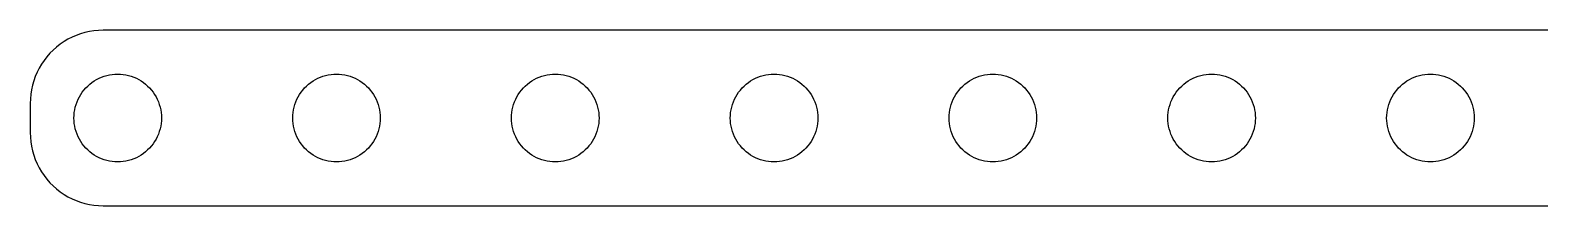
# Model space of a CAD drawing. Header units: metres. Extents: x -104 to 104, y -6 to 6.
# Drawn here: x -103.5 to 0, y -6 to 6 of the extents above; entities that cross this region are included whole.
import ezdxf

# ---------------------------------------------------------------- set-up
doc = ezdxf.new("R2010")
doc.units = ezdxf.units.M

msp = doc.modelspace()

# ---------------------------------------------------------------- linework, layer by layer
for p, q in [((-101.179, 5.22163), (-101.439, 5.04509)), ((-100.909, 5.38153), (-101.179, 5.22163)), ((-100.629, 5.52414), (-100.909, 5.38153)), ((-100.341, 5.64888), (-100.629, 5.52414)), ((-100.045, 5.75528), (-100.341, 5.64888)), ((-99.7435, 5.84291), (-100.045, 5.75528)), ((-99.4369, 5.91144), (-99.7435, 5.84291)), ((-99.1267, 5.96057), (-99.4369, 5.91144)), ((-98.8139, 5.99013), (-99.1267, 5.96057)), ((-98.5, 6), (-98.8139, 5.99013)), ((98.5, 6), (-98.5, 6)), ((-102.353, 4.18712), (-102.545, 3.93892)), ((-102.145, 4.42273), (-102.353, 4.18712)), ((-101.923, 4.64484), (-102.145, 4.42273)), ((-101.687, 4.85257), (-101.923, 4.64484)), ((-101.439, 5.04509), (-101.687, 4.85257)), ((-103.024, 3.12889), (-103.149, 2.84062)), ((-102.882, 3.40877), (-103.024, 3.12889)), ((-102.722, 3.67914), (-102.882, 3.40877)), ((-102.545, 3.93892), (-102.722, 3.67914)), ((-103.343, 2.24345), (-103.411, 1.9369)), ((-103.255, 2.54509), (-103.343, 2.24345)), ((-103.149, 2.84062), (-103.255, 2.54509)), ((-99.6869, 2.05363), (-99.5536, 2.1869)), ((-99.5536, 2.1869), (-99.4123, 2.31154)), ((-99.4123, 2.31154), (-99.2634, 2.42705)), ((-99.2634, 2.42705), (-99.1075, 2.53297)), ((-99.1075, 2.53297), (-98.9453, 2.62891)), ((-98.9453, 2.62891), (-98.7773, 2.71448)), ((-98.7773, 2.71448), (-98.6044, 2.78932)), ((-98.6044, 2.78932), (-98.427, 2.85316)), ((-98.427, 2.85316), (-98.2461, 2.90575)), ((-98.2461, 2.90575), (-98.0621, 2.94685)), ((-98.0621, 2.94685), (-97.876, 2.97633)), ((-97.876, 2.97633), (-97.6884, 2.99408)), ((-97.6884, 2.99408), (-97.5, 3)), ((-97.5, 3), (-97.3116, 2.99408)), ((-97.3116, 2.99408), (-97.124, 2.97633)), ((-97.124, 2.97633), (-96.9379, 2.94685)), ((-96.9379, 2.94685), (-96.7539, 2.90575)), ((-96.7539, 2.90575), (-96.573, 2.85316)), ((-96.573, 2.85316), (-96.3956, 2.78932)), ((-96.3956, 2.78932), (-96.2227, 2.71448)), ((-96.2227, 2.71448), (-96.0547, 2.62891)), ((-96.0547, 2.62891), (-95.8925, 2.53297)), ((-95.8925, 2.53297), (-95.7366, 2.42705)), ((-95.7366, 2.42705), (-95.5877, 2.31154)), ((-95.5877, 2.31154), (-95.4464, 2.1869)), ((-95.4464, 2.1869), (-95.3131, 2.05363)), ((-84.6869, 2.05363), (-84.5536, 2.1869)), ((-84.5536, 2.1869), (-84.4123, 2.31154)), ((-84.4123, 2.31154), (-84.2634, 2.42705)), ((-84.2634, 2.42705), (-84.1075, 2.53297)), ((-84.1075, 2.53297), (-83.9453, 2.62891)), ((-83.9453, 2.62891), (-83.7773, 2.71448)), ((-83.7773, 2.71448), (-83.6044, 2.78932)), ((-83.6044, 2.78932), (-83.427, 2.85316)), ((-83.427, 2.85316), (-83.2461, 2.90575)), ((-83.2461, 2.90575), (-83.0621, 2.94685)), ((-83.0621, 2.94685), (-82.876, 2.97633)), ((-82.876, 2.97633), (-82.6884, 2.99408)), ((-82.6884, 2.99408), (-82.5, 3)), ((-82.5, 3), (-82.3116, 2.99408)), ((-82.3116, 2.99408), (-82.124, 2.97633)), ((-82.124, 2.97633), (-81.9379, 2.94685)), ((-81.9379, 2.94685), (-81.7539, 2.90575)), ((-81.7539, 2.90575), (-81.573, 2.85316)), ((-81.573, 2.85316), (-81.3956, 2.78932)), ((-81.3956, 2.78932), (-81.2227, 2.71448)), ((-81.2227, 2.71448), (-81.0547, 2.62891)), ((-81.0547, 2.62891), (-80.8925, 2.53297)), ((-80.8925, 2.53297), (-80.7366, 2.42705)), ((-80.7366, 2.42705), (-80.5877, 2.31154)), ((-80.5877, 2.31154), (-80.4464, 2.1869)), ((-80.4464, 2.1869), (-80.3131, 2.05363)), ((-69.6869, 2.05363), (-69.5536, 2.1869)), ((-69.5536, 2.1869), (-69.4123, 2.31154)), ((-69.4123, 2.31154), (-69.2634, 2.42705)), ((-69.2634, 2.42705), (-69.1075, 2.53297)), ((-69.1075, 2.53297), (-68.9453, 2.62891)), ((-68.9453, 2.62891), (-68.7773, 2.71448)), ((-68.7773, 2.71448), (-68.6044, 2.78932)), ((-68.6044, 2.78932), (-68.427, 2.85316)), ((-68.427, 2.85316), (-68.2461, 2.90575)), ((-68.2461, 2.90575), (-68.0621, 2.94685)), ((-68.0621, 2.94685), (-67.876, 2.97633)), ((-67.876, 2.97633), (-67.6884, 2.99408)), ((-67.6884, 2.99408), (-67.5, 3)), ((-67.5, 3), (-67.3116, 2.99408)), ((-67.3116, 2.99408), (-67.124, 2.97633)), ((-67.124, 2.97633), (-66.9379, 2.94685)), ((-66.9379, 2.94685), (-66.7539, 2.90575)), ((-66.7539, 2.90575), (-66.573, 2.85316)), ((-66.573, 2.85316), (-66.3956, 2.78932)), ((-66.3956, 2.78932), (-66.2227, 2.71448)), ((-66.2227, 2.71448), (-66.0547, 2.62891)), ((-66.0547, 2.62891), (-65.8925, 2.53297)), ((-65.8925, 2.53297), (-65.7366, 2.42705)), ((-65.7366, 2.42705), (-65.5877, 2.31154)), ((-65.5877, 2.31154), (-65.4464, 2.1869)), ((-65.4464, 2.1869), (-65.3131, 2.05363)), ((-54.6869, 2.05363), (-54.5536, 2.1869)), ((-54.5536, 2.1869), (-54.4123, 2.31154)), ((-54.4123, 2.31154), (-54.2634, 2.42705)), ((-54.2634, 2.42705), (-54.1075, 2.53297)), ((-54.1075, 2.53297), (-53.9453, 2.62891)), ((-53.9453, 2.62891), (-53.7773, 2.71448)), ((-53.7773, 2.71448), (-53.6044, 2.78932)), ((-53.6044, 2.78932), (-53.427, 2.85316)), ((-53.427, 2.85316), (-53.2461, 2.90575)), ((-53.2461, 2.90575), (-53.0621, 2.94685)), ((-53.0621, 2.94685), (-52.876, 2.97633)), ((-52.876, 2.97633), (-52.6884, 2.99408)), ((-52.6884, 2.99408), (-52.5, 3)), ((-52.5, 3), (-52.3116, 2.99408)), ((-52.3116, 2.99408), (-52.124, 2.97633)), ((-52.124, 2.97633), (-51.9379, 2.94685)), ((-51.9379, 2.94685), (-51.7539, 2.90575)), ((-51.7539, 2.90575), (-51.5729, 2.85316)), ((-51.5729, 2.85316), (-51.3956, 2.78932)), ((-51.3956, 2.78932), (-51.2227, 2.71448)), ((-51.2227, 2.71448), (-51.0547, 2.62891)), ((-51.0547, 2.62891), (-50.8925, 2.53297)), ((-50.8925, 2.53297), (-50.7366, 2.42705)), ((-50.7366, 2.42705), (-50.5877, 2.31154)), ((-50.5877, 2.31154), (-50.4464, 2.1869)), ((-50.4464, 2.1869), (-50.3131, 2.05363)), ((-39.6869, 2.05363), (-39.5536, 2.1869)), ((-39.5536, 2.1869), (-39.4123, 2.31154)), ((-39.4123, 2.31154), (-39.2634, 2.42705)), ((-39.2634, 2.42705), (-39.1075, 2.53297)), ((-39.1075, 2.53297), (-38.9453, 2.62891)), ((-38.9453, 2.62891), (-38.7773, 2.71448)), ((-38.7773, 2.71448), (-38.6044, 2.78932)), ((-38.6044, 2.78932), (-38.427, 2.85316)), ((-38.427, 2.85316), (-38.2461, 2.90575)), ((-38.2461, 2.90575), (-38.0621, 2.94685)), ((-38.0621, 2.94685), (-37.876, 2.97633)), ((-37.876, 2.97633), (-37.6884, 2.99408)), ((-37.6884, 2.99408), (-37.5, 3)), ((-37.5, 3), (-37.3116, 2.99408)), ((-37.3116, 2.99408), (-37.124, 2.97633)), ((-37.124, 2.97633), (-36.9379, 2.94685)), ((-36.9379, 2.94685), (-36.7539, 2.90575)), ((-36.7539, 2.90575), (-36.5729, 2.85316)), ((-36.5729, 2.85316), (-36.3956, 2.78932)), ((-36.3956, 2.78932), (-36.2227, 2.71448)), ((-36.2227, 2.71448), (-36.0547, 2.62891)), ((-36.0547, 2.62891), (-35.8925, 2.53297)), ((-35.8925, 2.53297), (-35.7366, 2.42705)), ((-35.7366, 2.42705), (-35.5877, 2.31154)), ((-35.5877, 2.31154), (-35.4464, 2.1869)), ((-35.4464, 2.1869), (-35.3131, 2.05363)), ((-24.6869, 2.05363), (-24.5536, 2.1869)), ((-24.5536, 2.1869), (-24.4123, 2.31154)), ((-24.4123, 2.31154), (-24.2634, 2.42705)), ((-24.2634, 2.42705), (-24.1075, 2.53297)), ((-24.1075, 2.53297), (-23.9453, 2.62891)), ((-23.9453, 2.62891), (-23.7773, 2.71448)), ((-23.7773, 2.71448), (-23.6044, 2.78932)), ((-23.6044, 2.78932), (-23.427, 2.85316)), ((-23.427, 2.85316), (-23.2461, 2.90575)), ((-23.2461, 2.90575), (-23.0621, 2.94685)), ((-23.0621, 2.94685), (-22.876, 2.97633)), ((-22.876, 2.97633), (-22.6884, 2.99408)), ((-22.6884, 2.99408), (-22.5, 3)), ((-22.5, 3), (-22.3116, 2.99408)), ((-22.3116, 2.99408), (-22.124, 2.97633)), ((-22.124, 2.97633), (-21.9379, 2.94685)), ((-21.9379, 2.94685), (-21.7539, 2.90575)), ((-21.7539, 2.90575), (-21.5729, 2.85316)), ((-21.5729, 2.85316), (-21.3956, 2.78932)), ((-21.3956, 2.78932), (-21.2227, 2.71448)), ((-21.2227, 2.71448), (-21.0547, 2.62891)), ((-21.0547, 2.62891), (-20.8925, 2.53297)), ((-20.8925, 2.53297), (-20.7366, 2.42705)), ((-20.7366, 2.42705), (-20.5877, 2.31154)), ((-20.5877, 2.31154), (-20.4464, 2.1869)), ((-20.4464, 2.1869), (-20.3131, 2.05363)), ((-9.6869, 2.05363), (-9.55363, 2.1869)), ((-9.55363, 2.1869), (-9.41226, 2.31154)), ((-9.41226, 2.31154), (-9.26335, 2.42705)), ((-9.26335, 2.42705), (-9.10747, 2.53297)), ((-9.10747, 2.53297), (-8.94525, 2.62891)), ((-8.94525, 2.62891), (-8.77733, 2.71448)), ((-8.77733, 2.71448), (-8.60437, 2.78932)), ((-8.60437, 2.78932), (-8.42705, 2.85316)), ((-8.42705, 2.85316), (-8.24606, 2.90575)), ((-8.24606, 2.90575), (-8.06213, 2.94685)), ((-8.06213, 2.94685), (-7.87599, 2.97633)), ((-7.87599, 2.97633), (-7.68837, 2.99408)), ((-7.68837, 2.99408), (-7.5, 3)), ((-7.5, 3), (-7.31161, 2.99408)), ((-7.31161, 2.99408), (-7.12399, 2.97633)), ((-7.12399, 2.97633), (-6.93785, 2.94685)), ((-6.93785, 2.94685), (-6.75392, 2.90575)), ((-6.75392, 2.90575), (-6.57294, 2.85316)), ((-6.57294, 2.85316), (-6.39561, 2.78932)), ((-6.39561, 2.78932), (-6.22266, 2.71448)), ((-6.22266, 2.71448), (-6.05473, 2.62891)), ((-6.05473, 2.62891), (-5.89252, 2.53297)), ((-5.89252, 2.53297), (-5.73663, 2.42705)), ((-5.73663, 2.42705), (-5.58772, 2.31154)), ((-5.58772, 2.31154), (-5.44635, 2.1869)), ((-5.44635, 2.1869), (-5.31308, 2.05363)), ((-103.49, 1.31395), (-103.5, 1)), ((-103.461, 1.62666), (-103.49, 1.31395)), ((-103.411, 1.9369), (-103.461, 1.62666)), ((-100.353, 0.927048), (-100.289, 1.10437)), ((-100.289, 1.10437), (-100.214, 1.27733)), ((-100.214, 1.27733), (-100.129, 1.44525)), ((-100.129, 1.44525), (-100.033, 1.60747)), ((-100.033, 1.60747), (-99.927, 1.76335)), ((-99.927, 1.76335), (-99.8115, 1.91226)), ((-99.8115, 1.91226), (-99.6869, 2.05363)), ((-95.3131, 2.05363), (-95.1885, 1.91226)), ((-95.1885, 1.91226), (-95.073, 1.76335)), ((-95.073, 1.76335), (-94.967, 1.60747)), ((-94.967, 1.60747), (-94.8711, 1.44525)), ((-94.8711, 1.44525), (-94.7855, 1.27733)), ((-94.7855, 1.27733), (-94.7107, 1.10437)), ((-94.7107, 1.10437), (-94.6468, 0.927048)), ((-85.3532, 0.927048), (-85.2893, 1.10437)), ((-85.2893, 1.10437), (-85.2145, 1.27733)), ((-85.2145, 1.27733), (-85.1289, 1.44525)), ((-85.1289, 1.44525), (-85.033, 1.60747)), ((-85.033, 1.60747), (-84.927, 1.76335)), ((-84.927, 1.76335), (-84.8115, 1.91226)), ((-84.8115, 1.91226), (-84.6869, 2.05363)), ((-80.3131, 2.05363), (-80.1885, 1.91226)), ((-80.1885, 1.91226), (-80.073, 1.76335)), ((-80.073, 1.76335), (-79.967, 1.60747)), ((-79.967, 1.60747), (-79.8711, 1.44525)), ((-79.8711, 1.44525), (-79.7855, 1.27733)), ((-79.7855, 1.27733), (-79.7107, 1.10437)), ((-79.7107, 1.10437), (-79.6468, 0.927048)), ((-70.3532, 0.927048), (-70.2893, 1.10437)), ((-70.2893, 1.10437), (-70.2145, 1.27733)), ((-70.2145, 1.27733), (-70.1289, 1.44525)), ((-70.1289, 1.44525), (-70.033, 1.60747)), ((-70.033, 1.60747), (-69.927, 1.76335)), ((-69.927, 1.76335), (-69.8115, 1.91226)), ((-69.8115, 1.91226), (-69.6869, 2.05363)), ((-65.3131, 2.05363), (-65.1885, 1.91226)), ((-65.1885, 1.91226), (-65.073, 1.76335)), ((-65.073, 1.76335), (-64.967, 1.60747)), ((-64.967, 1.60747), (-64.8711, 1.44525)), ((-64.8711, 1.44525), (-64.7855, 1.27733)), ((-64.7855, 1.27733), (-64.7107, 1.10437)), ((-64.7107, 1.10437), (-64.6468, 0.927048)), ((-55.3532, 0.927048), (-55.2893, 1.10437)), ((-55.2893, 1.10437), (-55.2145, 1.27733)), ((-55.2145, 1.27733), (-55.1289, 1.44525)), ((-55.1289, 1.44525), (-55.033, 1.60747)), ((-55.033, 1.60747), (-54.927, 1.76335)), ((-54.927, 1.76335), (-54.8115, 1.91226)), ((-54.8115, 1.91226), (-54.6869, 2.05363)), ((-50.3131, 2.05363), (-50.1885, 1.91226)), ((-50.1885, 1.91226), (-50.0729, 1.76335)), ((-50.0729, 1.76335), (-49.967, 1.60747)), ((-49.967, 1.60747), (-49.8711, 1.44525)), ((-49.8711, 1.44525), (-49.7855, 1.27733)), ((-49.7855, 1.27733), (-49.7107, 1.10437)), ((-49.7107, 1.10437), (-49.6468, 0.927048)), ((-40.3532, 0.927048), (-40.2893, 1.10437)), ((-40.2893, 1.10437), (-40.2145, 1.27733)), ((-40.2145, 1.27733), (-40.1289, 1.44525)), ((-40.1289, 1.44525), (-40.033, 1.60747)), ((-40.033, 1.60747), (-39.927, 1.76335)), ((-39.927, 1.76335), (-39.8115, 1.91226)), ((-39.8115, 1.91226), (-39.6869, 2.05363)), ((-35.3131, 2.05363), (-35.1885, 1.91226)), ((-35.1885, 1.91226), (-35.0729, 1.76335)), ((-35.0729, 1.76335), (-34.967, 1.60747)), ((-34.967, 1.60747), (-34.8711, 1.44525)), ((-34.8711, 1.44525), (-34.7855, 1.27733)), ((-34.7855, 1.27733), (-34.7107, 1.10437)), ((-34.7107, 1.10437), (-34.6468, 0.927048)), ((-25.3532, 0.927048), (-25.2893, 1.10437)), ((-25.2893, 1.10437), (-25.2145, 1.27733)), ((-25.2145, 1.27733), (-25.1289, 1.44525)), ((-25.1289, 1.44525), (-25.033, 1.60747)), ((-25.033, 1.60747), (-24.927, 1.76335)), ((-24.927, 1.76335), (-24.8115, 1.91226)), ((-24.8115, 1.91226), (-24.6869, 2.05363)), ((-20.3131, 2.05363), (-20.1884, 1.91226)), ((-20.1884, 1.91226), (-20.0729, 1.76335)), ((-20.0729, 1.76335), (-19.967, 1.60747)), ((-19.967, 1.60747), (-19.8711, 1.44525)), ((-19.8711, 1.44525), (-19.7855, 1.27733)), ((-19.7855, 1.27733), (-19.7107, 1.10437)), ((-19.7107, 1.10437), (-19.6468, 0.927048)), ((-10.3532, 0.927048), (-10.2893, 1.10437)), ((-10.2893, 1.10437), (-10.2145, 1.27733)), ((-10.2145, 1.27733), (-10.1289, 1.44525)), ((-10.1289, 1.44525), (-10.033, 1.60747)), ((-10.033, 1.60747), (-9.92705, 1.76335)), ((-9.92705, 1.76335), (-9.81154, 1.91226)), ((-9.81154, 1.91226), (-9.6869, 2.05363)), ((-5.31308, 2.05363), (-5.18845, 1.91226)), ((-5.18845, 1.91226), (-5.07294, 1.76335)), ((-5.07294, 1.76335), (-4.96701, 1.60747)), ((-4.96701, 1.60747), (-4.87108, 1.44525)), ((-4.87108, 1.44525), (-4.78551, 1.27733)), ((-4.78551, 1.27733), (-4.71066, 1.10437)), ((-4.71066, 1.10437), (-4.64682, 0.927048)), ((-103.5, 1), (-103.5, -1)), ((-100.5, 0), (-100.494, 0.18837)), ((-100.494, -0.18837), (-100.5, 0)), ((-100.494, 0.18837), (-100.476, 0.375992)), ((-100.476, 0.375992), (-100.447, 0.562134)), ((-100.447, 0.562134), (-100.406, 0.746063)), ((-100.406, 0.746063), (-100.353, 0.927048)), ((-94.6468, 0.927048), (-94.5943, 0.746063)), ((-94.5943, 0.746063), (-94.5531, 0.562134)), ((-94.5531, 0.562134), (-94.5237, 0.375992)), ((-94.5237, 0.375992), (-94.5059, 0.18837)), ((-94.5059, 0.18837), (-94.5, 0)), ((-94.5, 0), (-94.5059, -0.18837)), ((-85.5, 0), (-85.4941, 0.18837)), ((-85.4941, -0.18837), (-85.5, 0)), ((-85.4941, 0.18837), (-85.4763, 0.375992)), ((-85.4763, 0.375992), (-85.4469, 0.562134)), ((-85.4469, 0.562134), (-85.4057, 0.746063)), ((-85.4057, 0.746063), (-85.3532, 0.927048)), ((-79.6468, 0.927048), (-79.5943, 0.746063)), ((-79.5943, 0.746063), (-79.5531, 0.562134)), ((-79.5531, 0.562134), (-79.5237, 0.375992)), ((-79.5237, 0.375992), (-79.5059, 0.18837)), ((-79.5059, 0.18837), (-79.5, 0)), ((-79.5, 0), (-79.5059, -0.18837)), ((-70.5, 0), (-70.4941, 0.18837)), ((-70.4941, -0.18837), (-70.5, 0)), ((-70.4941, 0.18837), (-70.4763, 0.375992)), ((-70.4763, 0.375992), (-70.4469, 0.562134)), ((-70.4469, 0.562134), (-70.4057, 0.746063)), ((-70.4057, 0.746063), (-70.3532, 0.927048)), ((-64.6468, 0.927048), (-64.5943, 0.746063)), ((-64.5943, 0.746063), (-64.5531, 0.562134)), ((-64.5531, 0.562134), (-64.5237, 0.375992)), ((-64.5237, 0.375992), (-64.5059, 0.18837)), ((-64.5059, 0.18837), (-64.5, 0)), ((-64.5, 0), (-64.5059, -0.18837)), ((-55.5, 0), (-55.4941, 0.18837)), ((-55.4941, -0.18837), (-55.5, 0)), ((-55.4941, 0.18837), (-55.4763, 0.375992)), ((-55.4763, 0.375992), (-55.4469, 0.562134)), ((-55.4469, 0.562134), (-55.4057, 0.746063)), ((-55.4057, 0.746063), (-55.3532, 0.927048)), ((-49.6468, 0.927048), (-49.5942, 0.746063)), ((-49.5942, 0.746063), (-49.5531, 0.562134)), ((-49.5531, 0.562134), (-49.5237, 0.375992)), ((-49.5237, 0.375992), (-49.5059, 0.18837)), ((-49.5059, 0.18837), (-49.5, 0)), ((-49.5, 0), (-49.5059, -0.18837)), ((-40.5, 0), (-40.4941, 0.18837)), ((-40.4941, -0.18837), (-40.5, 0)), ((-40.4941, 0.18837), (-40.4763, 0.375992)), ((-40.4763, 0.375992), (-40.4469, 0.562134)), ((-40.4469, 0.562134), (-40.4057, 0.746063)), ((-40.4057, 0.746063), (-40.3532, 0.927048)), ((-34.6468, 0.927048), (-34.5942, 0.746063)), ((-34.5942, 0.746063), (-34.5531, 0.562134)), ((-34.5531, 0.562134), (-34.5237, 0.375992)), ((-34.5237, 0.375992), (-34.5059, 0.18837)), ((-34.5059, 0.18837), (-34.5, 0)), ((-34.5, 0), (-34.5059, -0.18837)), ((-25.5, 0), (-25.4941, 0.18837)), ((-25.4941, -0.18837), (-25.5, 0)), ((-25.4941, 0.18837), (-25.4763, 0.375992)), ((-25.4763, 0.375992), (-25.4469, 0.562134)), ((-25.4469, 0.562134), (-25.4057, 0.746063)), ((-25.4057, 0.746063), (-25.3532, 0.927048)), ((-19.6468, 0.927048), (-19.5942, 0.746063)), ((-19.5942, 0.746063), (-19.5531, 0.562134)), ((-19.5531, 0.562134), (-19.5237, 0.375992)), ((-19.5237, 0.375992), (-19.5059, 0.18837)), ((-19.5059, 0.18837), (-19.5, 0)), ((-19.5, 0), (-19.5059, -0.18837)), ((-10.5, 0), (-10.4941, 0.18837)), ((-10.4941, -0.18837), (-10.5, 0)), ((-10.4941, 0.18837), (-10.4763, 0.375992)), ((-10.4763, 0.375992), (-10.4469, 0.562134)), ((-10.4469, 0.562134), (-10.4057, 0.746063)), ((-10.4057, 0.746063), (-10.3532, 0.927048)), ((-4.64682, 0.927048), (-4.59424, 0.746063)), ((-4.59424, 0.746063), (-4.55313, 0.562134)), ((-4.55313, 0.562134), (-4.52365, 0.375992)), ((-4.52365, 0.375992), (-4.50591, 0.18837)), ((-4.50591, 0.18837), (-4.5, 0)), ((-4.5, 0), (-4.50591, -0.18837)), ((-103.5, -1), (-103.49, -1.31395)), ((-100.476, -0.375992), (-100.494, -0.18837)), ((-100.447, -0.562134), (-100.476, -0.375992)), ((-100.406, -0.746063), (-100.447, -0.562134)), ((-100.353, -0.927048), (-100.406, -0.746063)), ((-100.289, -1.10437), (-100.353, -0.927048)), ((-94.6468, -0.927048), (-94.7107, -1.10437)), ((-94.5943, -0.746063), (-94.6468, -0.927048)), ((-94.5531, -0.562134), (-94.5943, -0.746063)), ((-94.5237, -0.375992), (-94.5531, -0.562134)), ((-94.5059, -0.18837), (-94.5237, -0.375992)), ((-85.4763, -0.375992), (-85.4941, -0.18837)), ((-85.4469, -0.562134), (-85.4763, -0.375992)), ((-85.4057, -0.746063), (-85.4469, -0.562134)), ((-85.3532, -0.927048), (-85.4057, -0.746063)), ((-85.2893, -1.10437), (-85.3532, -0.927048)), ((-79.6468, -0.927048), (-79.7107, -1.10437)), ((-79.5943, -0.746063), (-79.6468, -0.927048)), ((-79.5531, -0.562134), (-79.5943, -0.746063)), ((-79.5237, -0.375992), (-79.5531, -0.562134)), ((-79.5059, -0.18837), (-79.5237, -0.375992)), ((-70.4763, -0.375992), (-70.4941, -0.18837)), ((-70.4469, -0.562134), (-70.4763, -0.375992)), ((-70.4057, -0.746063), (-70.4469, -0.562134)), ((-70.3532, -0.927048), (-70.4057, -0.746063)), ((-70.2893, -1.10437), (-70.3532, -0.927048)), ((-64.6468, -0.927048), (-64.7107, -1.10437)), ((-64.5943, -0.746063), (-64.6468, -0.927048)), ((-64.5531, -0.562134), (-64.5943, -0.746063)), ((-64.5237, -0.375992), (-64.5531, -0.562134)), ((-64.5059, -0.18837), (-64.5237, -0.375992)), ((-55.4763, -0.375992), (-55.4941, -0.18837)), ((-55.4469, -0.562134), (-55.4763, -0.375992)), ((-55.4057, -0.746063), (-55.4469, -0.562134)), ((-55.3532, -0.927048), (-55.4057, -0.746063)), ((-55.2893, -1.10437), (-55.3532, -0.927048)), ((-49.6468, -0.927048), (-49.7107, -1.10437)), ((-49.5942, -0.746063), (-49.6468, -0.927048)), ((-49.5531, -0.562134), (-49.5942, -0.746063)), ((-49.5237, -0.375992), (-49.5531, -0.562134)), ((-49.5059, -0.18837), (-49.5237, -0.375992)), ((-40.4763, -0.375992), (-40.4941, -0.18837)), ((-40.4469, -0.562134), (-40.4763, -0.375992)), ((-40.4057, -0.746063), (-40.4469, -0.562134)), ((-40.3532, -0.927048), (-40.4057, -0.746063)), ((-40.2893, -1.10437), (-40.3532, -0.927048)), ((-34.6468, -0.927048), (-34.7107, -1.10437)), ((-34.5942, -0.746063), (-34.6468, -0.927048)), ((-34.5531, -0.562134), (-34.5942, -0.746063)), ((-34.5237, -0.375992), (-34.5531, -0.562134)), ((-34.5059, -0.18837), (-34.5237, -0.375992)), ((-25.4763, -0.375992), (-25.4941, -0.18837)), ((-25.4469, -0.562134), (-25.4763, -0.375992)), ((-25.4057, -0.746063), (-25.4469, -0.562134)), ((-25.3532, -0.927048), (-25.4057, -0.746063)), ((-25.2893, -1.10437), (-25.3532, -0.927048)), ((-19.6468, -0.927048), (-19.7107, -1.10437)), ((-19.5942, -0.746063), (-19.6468, -0.927048)), ((-19.5531, -0.562134), (-19.5942, -0.746063)), ((-19.5237, -0.375992), (-19.5531, -0.562134)), ((-19.5059, -0.18837), (-19.5237, -0.375992)), ((-10.4763, -0.375992), (-10.4941, -0.18837)), ((-10.4469, -0.562134), (-10.4763, -0.375992)), ((-10.4057, -0.746063), (-10.4469, -0.562134)), ((-10.3532, -0.927048), (-10.4057, -0.746063)), ((-10.2893, -1.10437), (-10.3532, -0.927048)), ((-4.64682, -0.927048), (-4.71066, -1.10437)), ((-4.59424, -0.746063), (-4.64682, -0.927048)), ((-4.55313, -0.562134), (-4.59424, -0.746063)), ((-4.52365, -0.375992), (-4.55313, -0.562134)), ((-4.50591, -0.18837), (-4.52365, -0.375992)), ((-103.49, -1.31395), (-103.461, -1.62666)), ((-103.461, -1.62666), (-103.411, -1.9369)), ((-103.411, -1.9369), (-103.343, -2.24345)), ((-100.214, -1.27733), (-100.289, -1.10437)), ((-100.129, -1.44525), (-100.214, -1.27733)), ((-100.033, -1.60747), (-100.129, -1.44525)), ((-99.927, -1.76335), (-100.033, -1.60747)), ((-99.8115, -1.91226), (-99.927, -1.76335)), ((-99.6869, -2.05363), (-99.8115, -1.91226)), ((-99.5536, -2.1869), (-99.6869, -2.05363)), ((-95.3131, -2.05363), (-95.4464, -2.1869)), ((-95.1885, -1.91226), (-95.3131, -2.05363)), ((-95.073, -1.76335), (-95.1885, -1.91226)), ((-94.967, -1.60747), (-95.073, -1.76335)), ((-94.8711, -1.44525), (-94.967, -1.60747)), ((-94.7855, -1.27733), (-94.8711, -1.44525)), ((-94.7107, -1.10437), (-94.7855, -1.27733)), ((-85.2145, -1.27733), (-85.2893, -1.10437)), ((-85.1289, -1.44525), (-85.2145, -1.27733)), ((-85.033, -1.60747), (-85.1289, -1.44525)), ((-84.927, -1.76335), (-85.033, -1.60747)), ((-84.8115, -1.91226), (-84.927, -1.76335)), ((-84.6869, -2.05363), (-84.8115, -1.91226)), ((-84.5536, -2.1869), (-84.6869, -2.05363)), ((-80.3131, -2.05363), (-80.4464, -2.1869)), ((-80.1885, -1.91226), (-80.3131, -2.05363)), ((-80.073, -1.76335), (-80.1885, -1.91226)), ((-79.967, -1.60747), (-80.073, -1.76335)), ((-79.8711, -1.44525), (-79.967, -1.60747)), ((-79.7855, -1.27733), (-79.8711, -1.44525)), ((-79.7107, -1.10437), (-79.7855, -1.27733)), ((-70.2145, -1.27733), (-70.2893, -1.10437)), ((-70.1289, -1.44525), (-70.2145, -1.27733)), ((-70.033, -1.60747), (-70.1289, -1.44525)), ((-69.927, -1.76335), (-70.033, -1.60747)), ((-69.8115, -1.91226), (-69.927, -1.76335)), ((-69.6869, -2.05363), (-69.8115, -1.91226)), ((-69.5536, -2.1869), (-69.6869, -2.05363)), ((-65.3131, -2.05363), (-65.4464, -2.1869)), ((-65.1885, -1.91226), (-65.3131, -2.05363)), ((-65.073, -1.76335), (-65.1885, -1.91226)), ((-64.967, -1.60747), (-65.073, -1.76335)), ((-64.8711, -1.44525), (-64.967, -1.60747)), ((-64.7855, -1.27733), (-64.8711, -1.44525)), ((-64.7107, -1.10437), (-64.7855, -1.27733)), ((-55.2145, -1.27733), (-55.2893, -1.10437)), ((-55.1289, -1.44525), (-55.2145, -1.27733)), ((-55.033, -1.60747), (-55.1289, -1.44525)), ((-54.927, -1.76335), (-55.033, -1.60747)), ((-54.8115, -1.91226), (-54.927, -1.76335)), ((-54.6869, -2.05363), (-54.8115, -1.91226)), ((-54.5536, -2.1869), (-54.6869, -2.05363)), ((-50.3131, -2.05363), (-50.4464, -2.1869)), ((-50.1885, -1.91226), (-50.3131, -2.05363)), ((-50.0729, -1.76335), (-50.1885, -1.91226)), ((-49.967, -1.60747), (-50.0729, -1.76335)), ((-49.8711, -1.44525), (-49.967, -1.60747)), ((-49.7855, -1.27733), (-49.8711, -1.44525)), ((-49.7107, -1.10437), (-49.7855, -1.27733)), ((-40.2145, -1.27733), (-40.2893, -1.10437)), ((-40.1289, -1.44525), (-40.2145, -1.27733)), ((-40.033, -1.60747), (-40.1289, -1.44525)), ((-39.927, -1.76335), (-40.033, -1.60747)), ((-39.8115, -1.91226), (-39.927, -1.76335)), ((-39.6869, -2.05363), (-39.8115, -1.91226)), ((-39.5536, -2.1869), (-39.6869, -2.05363)), ((-35.3131, -2.05363), (-35.4464, -2.1869)), ((-35.1885, -1.91226), (-35.3131, -2.05363)), ((-35.0729, -1.76335), (-35.1885, -1.91226)), ((-34.967, -1.60747), (-35.0729, -1.76335)), ((-34.8711, -1.44525), (-34.967, -1.60747)), ((-34.7855, -1.27733), (-34.8711, -1.44525)), ((-34.7107, -1.10437), (-34.7855, -1.27733)), ((-25.2145, -1.27733), (-25.2893, -1.10437)), ((-25.1289, -1.44525), (-25.2145, -1.27733)), ((-25.033, -1.60747), (-25.1289, -1.44525)), ((-24.927, -1.76335), (-25.033, -1.60747)), ((-24.8115, -1.91226), (-24.927, -1.76335)), ((-24.6869, -2.05363), (-24.8115, -1.91226)), ((-24.5536, -2.1869), (-24.6869, -2.05363)), ((-20.3131, -2.05363), (-20.4464, -2.1869)), ((-20.1884, -1.91226), (-20.3131, -2.05363)), ((-20.0729, -1.76335), (-20.1884, -1.91226)), ((-19.967, -1.60747), (-20.0729, -1.76335)), ((-19.8711, -1.44525), (-19.967, -1.60747)), ((-19.7855, -1.27733), (-19.8711, -1.44525)), ((-19.7107, -1.10437), (-19.7855, -1.27733)), ((-10.2145, -1.27733), (-10.2893, -1.10437)), ((-10.1289, -1.44525), (-10.2145, -1.27733)), ((-10.033, -1.60747), (-10.1289, -1.44525)), ((-9.92705, -1.76335), (-10.033, -1.60747)), ((-9.81154, -1.91226), (-9.92705, -1.76335)), ((-9.6869, -2.05363), (-9.81154, -1.91226)), ((-9.55363, -2.1869), (-9.6869, -2.05363)), ((-5.31308, -2.05363), (-5.44635, -2.1869)), ((-5.18845, -1.91226), (-5.31308, -2.05363)), ((-5.07294, -1.76335), (-5.18845, -1.91226)), ((-4.96701, -1.60747), (-5.07294, -1.76335)), ((-4.87108, -1.44525), (-4.96701, -1.60747)), ((-4.78551, -1.27733), (-4.87108, -1.44525)), ((-4.71066, -1.10437), (-4.78551, -1.27733)), ((-103.343, -2.24345), (-103.255, -2.54509)), ((-103.255, -2.54509), (-103.149, -2.84062)), ((-103.149, -2.84062), (-103.024, -3.12889)), ((-99.4123, -2.31154), (-99.5536, -2.1869)), ((-99.2634, -2.42705), (-99.4123, -2.31154)), ((-99.1075, -2.53297), (-99.2634, -2.42705)), ((-98.9453, -2.62891), (-99.1075, -2.53297)), ((-98.7773, -2.71448), (-98.9453, -2.62891)), ((-98.6044, -2.78932), (-98.7773, -2.71448)), ((-98.427, -2.85316), (-98.6044, -2.78932)), ((-98.2461, -2.90575), (-98.427, -2.85316)), ((-98.0621, -2.94685), (-98.2461, -2.90575)), ((-97.876, -2.97633), (-98.0621, -2.94685)), ((-97.6884, -2.99408), (-97.876, -2.97633)), ((-97.5, -3), (-97.6884, -2.99408)), ((-97.3116, -2.99408), (-97.5, -3)), ((-97.124, -2.97633), (-97.3116, -2.99408)), ((-96.9379, -2.94685), (-97.124, -2.97633)), ((-96.7539, -2.90575), (-96.9379, -2.94685)), ((-96.573, -2.85316), (-96.7539, -2.90575)), ((-96.3956, -2.78932), (-96.573, -2.85316)), ((-96.2227, -2.71448), (-96.3956, -2.78932)), ((-96.0547, -2.62891), (-96.2227, -2.71448)), ((-95.8925, -2.53297), (-96.0547, -2.62891)), ((-95.7366, -2.42705), (-95.8925, -2.53297)), ((-95.5877, -2.31154), (-95.7366, -2.42705)), ((-95.4464, -2.1869), (-95.5877, -2.31154)), ((-84.4123, -2.31154), (-84.5536, -2.1869)), ((-84.2634, -2.42705), (-84.4123, -2.31154)), ((-84.1075, -2.53297), (-84.2634, -2.42705)), ((-83.9453, -2.62891), (-84.1075, -2.53297)), ((-83.7773, -2.71448), (-83.9453, -2.62891)), ((-83.6044, -2.78932), (-83.7773, -2.71448)), ((-83.427, -2.85316), (-83.6044, -2.78932)), ((-83.2461, -2.90575), (-83.427, -2.85316)), ((-83.0621, -2.94685), (-83.2461, -2.90575)), ((-82.876, -2.97633), (-83.0621, -2.94685)), ((-82.6884, -2.99408), (-82.876, -2.97633)), ((-82.5, -3), (-82.6884, -2.99408)), ((-82.3116, -2.99408), (-82.5, -3)), ((-82.124, -2.97633), (-82.3116, -2.99408)), ((-81.9379, -2.94685), (-82.124, -2.97633)), ((-81.7539, -2.90575), (-81.9379, -2.94685)), ((-81.573, -2.85316), (-81.7539, -2.90575)), ((-81.3956, -2.78932), (-81.573, -2.85316)), ((-81.2227, -2.71448), (-81.3956, -2.78932)), ((-81.0547, -2.62891), (-81.2227, -2.71448)), ((-80.8925, -2.53297), (-81.0547, -2.62891)), ((-80.7366, -2.42705), (-80.8925, -2.53297)), ((-80.5877, -2.31154), (-80.7366, -2.42705)), ((-80.4464, -2.1869), (-80.5877, -2.31154)), ((-69.4123, -2.31154), (-69.5536, -2.1869)), ((-69.2634, -2.42705), (-69.4123, -2.31154)), ((-69.1075, -2.53297), (-69.2634, -2.42705)), ((-68.9453, -2.62891), (-69.1075, -2.53297)), ((-68.7773, -2.71448), (-68.9453, -2.62891)), ((-68.6044, -2.78932), (-68.7773, -2.71448)), ((-68.427, -2.85316), (-68.6044, -2.78932)), ((-68.2461, -2.90575), (-68.427, -2.85316)), ((-68.0621, -2.94685), (-68.2461, -2.90575)), ((-67.876, -2.97633), (-68.0621, -2.94685)), ((-67.6884, -2.99408), (-67.876, -2.97633)), ((-67.5, -3), (-67.6884, -2.99408)), ((-67.3116, -2.99408), (-67.5, -3)), ((-67.124, -2.97633), (-67.3116, -2.99408)), ((-66.9379, -2.94685), (-67.124, -2.97633)), ((-66.7539, -2.90575), (-66.9379, -2.94685)), ((-66.573, -2.85316), (-66.7539, -2.90575)), ((-66.3956, -2.78932), (-66.573, -2.85316)), ((-66.2227, -2.71448), (-66.3956, -2.78932)), ((-66.0547, -2.62891), (-66.2227, -2.71448)), ((-65.8925, -2.53297), (-66.0547, -2.62891)), ((-65.7366, -2.42705), (-65.8925, -2.53297)), ((-65.5877, -2.31154), (-65.7366, -2.42705)), ((-65.4464, -2.1869), (-65.5877, -2.31154)), ((-54.4123, -2.31154), (-54.5536, -2.1869)), ((-54.2634, -2.42705), (-54.4123, -2.31154)), ((-54.1075, -2.53297), (-54.2634, -2.42705)), ((-53.9453, -2.62891), (-54.1075, -2.53297)), ((-53.7773, -2.71448), (-53.9453, -2.62891)), ((-53.6044, -2.78932), (-53.7773, -2.71448)), ((-53.427, -2.85316), (-53.6044, -2.78932)), ((-53.2461, -2.90575), (-53.427, -2.85316)), ((-53.0621, -2.94685), (-53.2461, -2.90575)), ((-52.876, -2.97633), (-53.0621, -2.94685)), ((-52.6884, -2.99408), (-52.876, -2.97633)), ((-52.5, -3), (-52.6884, -2.99408)), ((-52.3116, -2.99408), (-52.5, -3)), ((-52.124, -2.97633), (-52.3116, -2.99408)), ((-51.9379, -2.94685), (-52.124, -2.97633)), ((-51.7539, -2.90575), (-51.9379, -2.94685)), ((-51.5729, -2.85316), (-51.7539, -2.90575)), ((-51.3956, -2.78932), (-51.5729, -2.85316)), ((-51.2227, -2.71448), (-51.3956, -2.78932)), ((-51.0547, -2.62891), (-51.2227, -2.71448)), ((-50.8925, -2.53297), (-51.0547, -2.62891)), ((-50.7366, -2.42705), (-50.8925, -2.53297)), ((-50.5877, -2.31154), (-50.7366, -2.42705)), ((-50.4464, -2.1869), (-50.5877, -2.31154)), ((-39.4123, -2.31154), (-39.5536, -2.1869)), ((-39.2634, -2.42705), (-39.4123, -2.31154)), ((-39.1075, -2.53297), (-39.2634, -2.42705)), ((-38.9453, -2.62891), (-39.1075, -2.53297)), ((-38.7773, -2.71448), (-38.9453, -2.62891)), ((-38.6044, -2.78932), (-38.7773, -2.71448)), ((-38.427, -2.85316), (-38.6044, -2.78932)), ((-38.2461, -2.90575), (-38.427, -2.85316)), ((-38.0621, -2.94685), (-38.2461, -2.90575)), ((-37.876, -2.97633), (-38.0621, -2.94685)), ((-37.6884, -2.99408), (-37.876, -2.97633)), ((-37.5, -3), (-37.6884, -2.99408)), ((-37.3116, -2.99408), (-37.5, -3)), ((-37.124, -2.97633), (-37.3116, -2.99408)), ((-36.9379, -2.94685), (-37.124, -2.97633)), ((-36.7539, -2.90575), (-36.9379, -2.94685)), ((-36.5729, -2.85316), (-36.7539, -2.90575)), ((-36.3956, -2.78932), (-36.5729, -2.85316)), ((-36.2227, -2.71448), (-36.3956, -2.78932)), ((-36.0547, -2.62891), (-36.2227, -2.71448)), ((-35.8925, -2.53297), (-36.0547, -2.62891)), ((-35.7366, -2.42705), (-35.8925, -2.53297)), ((-35.5877, -2.31154), (-35.7366, -2.42705)), ((-35.4464, -2.1869), (-35.5877, -2.31154)), ((-24.4123, -2.31154), (-24.5536, -2.1869)), ((-24.2634, -2.42705), (-24.4123, -2.31154)), ((-24.1075, -2.53297), (-24.2634, -2.42705)), ((-23.9453, -2.62891), (-24.1075, -2.53297)), ((-23.7773, -2.71448), (-23.9453, -2.62891)), ((-23.6044, -2.78932), (-23.7773, -2.71448)), ((-23.427, -2.85316), (-23.6044, -2.78932)), ((-23.2461, -2.90575), (-23.427, -2.85316)), ((-23.0621, -2.94685), (-23.2461, -2.90575)), ((-22.876, -2.97633), (-23.0621, -2.94685)), ((-22.6884, -2.99408), (-22.876, -2.97633)), ((-22.5, -3), (-22.6884, -2.99408)), ((-22.3116, -2.99408), (-22.5, -3)), ((-22.124, -2.97633), (-22.3116, -2.99408)), ((-21.9379, -2.94685), (-22.124, -2.97633)), ((-21.7539, -2.90575), (-21.9379, -2.94685)), ((-21.5729, -2.85316), (-21.7539, -2.90575)), ((-21.3956, -2.78932), (-21.5729, -2.85316)), ((-21.2227, -2.71448), (-21.3956, -2.78932)), ((-21.0547, -2.62891), (-21.2227, -2.71448)), ((-20.8925, -2.53297), (-21.0547, -2.62891)), ((-20.7366, -2.42705), (-20.8925, -2.53297)), ((-20.5877, -2.31154), (-20.7366, -2.42705)), ((-20.4464, -2.1869), (-20.5877, -2.31154)), ((-9.41226, -2.31154), (-9.55363, -2.1869)), ((-9.26335, -2.42705), (-9.41226, -2.31154)), ((-9.10747, -2.53297), (-9.26335, -2.42705)), ((-8.94525, -2.62891), (-9.10747, -2.53297)), ((-8.77733, -2.71448), (-8.94525, -2.62891)), ((-8.60437, -2.78932), (-8.77733, -2.71448)), ((-8.42705, -2.85316), (-8.60437, -2.78932)), ((-8.24606, -2.90575), (-8.42705, -2.85316)), ((-8.06213, -2.94685), (-8.24606, -2.90575)), ((-7.87599, -2.97633), (-8.06213, -2.94685)), ((-7.68837, -2.99408), (-7.87599, -2.97633)), ((-7.5, -3), (-7.68837, -2.99408)), ((-7.31161, -2.99408), (-7.5, -3)), ((-7.12399, -2.97633), (-7.31161, -2.99408)), ((-6.93785, -2.94685), (-7.12399, -2.97633)), ((-6.75392, -2.90575), (-6.93785, -2.94685)), ((-6.57294, -2.85316), (-6.75392, -2.90575)), ((-6.39561, -2.78932), (-6.57294, -2.85316)), ((-6.22266, -2.71448), (-6.39561, -2.78932)), ((-6.05473, -2.62891), (-6.22266, -2.71448)), ((-5.89252, -2.53297), (-6.05473, -2.62891)), ((-5.73663, -2.42705), (-5.89252, -2.53297)), ((-5.58772, -2.31154), (-5.73663, -2.42705)), ((-5.44635, -2.1869), (-5.58772, -2.31154)), ((-103.024, -3.12889), (-102.882, -3.40877)), ((-102.882, -3.40877), (-102.722, -3.67914)), ((-102.722, -3.67914), (-102.545, -3.93892)), ((-102.545, -3.93892), (-102.353, -4.18712)), ((-102.353, -4.18712), (-102.145, -4.42273)), ((-102.145, -4.42273), (-101.923, -4.64484)), ((-101.923, -4.64484), (-101.687, -4.85257)), ((-101.687, -4.85257), (-101.439, -5.04509)), ((-101.439, -5.04509), (-101.179, -5.22163)), ((-101.179, -5.22163), (-100.909, -5.38153)), ((-100.909, -5.38153), (-100.629, -5.52414)), ((-100.629, -5.52414), (-100.341, -5.64888)), ((-100.341, -5.64888), (-100.045, -5.75528)), ((-100.045, -5.75528), (-99.7435, -5.84291)), ((-99.7435, -5.84291), (-99.4369, -5.91144)), ((-99.4369, -5.91144), (-99.1267, -5.96057)), ((-99.1267, -5.96057), (-98.8139, -5.99013)), ((-98.8139, -5.99013), (-98.5, -6)), ((-98.5, -6), (98.5, -6))]:
    msp.add_line(p, q)

doc.saveas('drawing.dxf')
